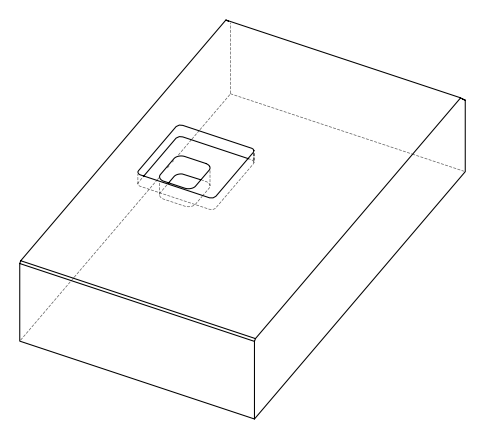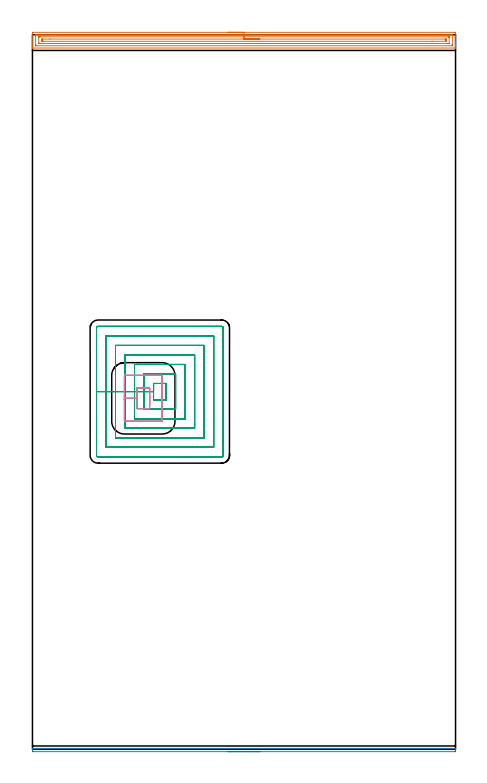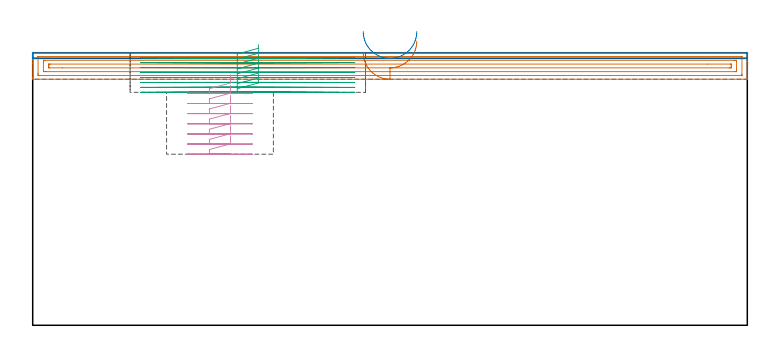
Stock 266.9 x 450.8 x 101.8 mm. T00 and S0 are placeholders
(PLAN: 4 operations, 2 tool changes, 35.4 min)
(1 AREA_MILL | FG_CHAMFER_SURFACE | UGT0205_001 | 8.75 min | 13077 mm3)
(2 AREA_MILL_1 | FG_CHAMFER_SURFACE_1 | UGT0205_001 | 2.28 min | 589 mm3)
(3 MILL_RECTANGULAR_POCKET | POCKET_RECTANGULAR_STRAIGHT | NXT0201_009 | Follow Part, ap 2, ae 75% | 21.41 min | 117176 mm3)
(4 MILL_RECTANGULAR_POCKET_1 | POCKET_RECTANGULAR_STRAIGHT_1 | UGT0201_008 | Follow Part, ap 4, ae 75% | 2.94 min | 40192 mm3)
(TOOL UGT0205_001 | Chamfer Mill 20 x 3 x 45 deg. | D20 FL50 Z2)
(TOOL NXT0201_009 | ENDMILL 8mm [2P460-0800-NA 1630] | D8 FL26 Z6)
(TOOL UGT0201_008 | End Mill 16 mm | D16 FL32 Z4)
(OP 1 AREA_MILL)
G17 G21 G94 G90
T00 M6
G54
G17 G0 G90 X123.45 Y452.3 S1061 M3
G43 Z111.8 H0
Z101.9
G94 G1 X123.488 Z101.028 F250.
X123.602 Z100.163
X123.791 Z99.312
X124.053 Z98.48
X124.387 Z97.674
X124.79 Z96.9
X125.258 Z96.164
X125.79 Z95.472
X126.379 Z94.829
X127.022 Z94.239
X127.714 Z93.708
X128.45 Z93.24
X129.224 Z92.837
X130.03 Z92.503
X130.862 Z92.241
X131.714 Z92.052
X132.578 Z91.938
X133.45 Z91.9
X266.267
X266.641 Y452.297 Z91.902
X266.89 Y452.292 Z91.906
X266.9 Y452.041 Z92.157
Y445.578 Z98.617
Y444.172 Z100.024
Y443.805 Z100.39
Y443.07 Z101.13
Y442.83 Z101.37
Y442.431 Z101.76
X266.891 Y442.403 Z101.788
X266.714 Y442.4 Z101.8
X0.185
X0.01 Y442.403 Z101.788
X0.007 Y442.43 Z101.761
X0. Y442.83 Z101.37
Y443.07 Z101.129
Y443.805 Z100.39
Y445.059 Z99.138
Y446.464 Z97.732
Y451.781 Z92.416
X0.002 Y452.042 Z92.155
X0.01 Y452.292 Z91.906
X0.261 Y452.299 Z91.899
X133.45 Y452.3 Z91.9
Y450.886 Z93.314
X264.702
X264.809 Y450.885 Z93.315
X264.862 Y450.882 Z93.318
X264.883 Y450.879 Z93.321
X264.89 Y450.869 Z93.331
X264.895 Y450.746 Z93.454
X264.899 Y450.478 Z93.722
X264.9 Y444.691 Z99.509
X264.898 Y444.275 Z99.925
X264.89 Y443.857 Z100.343
X264.884 Y443.82 Z100.38
X264.865 Y443.818 Z100.382
X264.81 Y443.816 Z100.384
X264.7 Y443.815 Z100.385
X264.479 Y443.814 Z100.386
X2.198
X2.091 Y443.815 Z100.385
X2.038 Y443.818 Z100.382
X2.018 Y443.821 Z100.379
X2.01 Y443.831 Z100.369
X2.005 Y443.954 Z100.246
X2.001 Y444.222 Z99.978
X2. Y450.009 Z94.191
X2.002 Y450.425 Z93.775
X2.01 Y450.843 Z93.357
X2.016 Y450.88 Z93.32
X2.035 Y450.882 Z93.318
X2.09 Y450.884 Z93.316
X2.2 Y450.886 Z93.314
X2.421
X133.45
Y449.472 Z94.728
X262.338 Y449.471 Z94.729
X262.69 Y449.469 Z94.731
X262.807 Y449.466 Z94.734
X262.89 Y449.463 Z94.737
X262.894 Y449.331 Z94.869
X262.898 Y449.123 Z95.077
X262.9 Y448.915 Z95.285
X262.899 Y445.37 Z98.83
X262.895 Y445.3 Z98.9
X262.89 Y445.246 Z98.954
X262.881 Y445.235 Z98.965
X262.865 Y445.234 Z98.966
X262.69 Y445.231 Z98.969
X262.147 Y445.229 Z98.971
X261.795 Y445.228 Z98.972
X4.562 Y445.229 Z98.971
X4.21 Y445.231 Z98.969
X4.093 Y445.234 Z98.966
X4.01 Y445.237 Z98.963
X4.006 Y445.369 Z98.831
X4.002 Y445.578 Z98.622
X4. Y445.785 Z98.415
X4.001 Y449.33 Z94.87
X4.005 Y449.4 Z94.8
X4.01 Y449.454 Z94.746
X4.019 Y449.465 Z94.735
X4.035 Y449.466 Z94.734
X4.21 Y449.469 Z94.731
X4.753 Y449.471 Z94.729
X5.105 Y449.472 Z94.728
X133.45
Y448.057 Z96.143
X260.187
X260.781 Y448.056 Z96.144
X260.843 Y448.054 Z96.146
X260.88 Y448.051 Z96.149
X260.89 Y448.013 Z96.187
X260.895 Y447.793 Z96.407
X260.9 Y447.351 Z96.849
X260.895 Y446.907 Z97.293
X260.89 Y446.687 Z97.513
X260.877 Y446.649 Z97.551
X260.822 Y446.646 Z97.554
X260.719 Y446.644 Z97.556
X252.091 Y446.643 Z97.557
X6.713
X6.119 Y446.644 Z97.556
X6.057 Y446.646 Z97.554
X6.02 Y446.649 Z97.551
X6.01 Y446.687 Z97.513
X6.005 Y446.907 Z97.293
X6. Y447.349 Z96.851
X6.005 Y447.793 Z96.407
X6.01 Y448.013 Z96.187
X6.023 Y448.051 Z96.149
X6.078 Y448.054 Z96.146
X6.18 Y448.056 Z96.144
X11.023 Y448.057 Z96.143
X133.45
X134.322 Z96.181
X135.186 Z96.295
X136.038 Z96.483
X136.87 Z96.746
X137.676 Z97.08
X138.45 Z97.482
X139.186 Z97.951
X139.878 Z98.482
X140.521 Z99.072
X141.11 Z99.715
X141.642 Z100.407
X142.11 Z101.143
X142.513 Z101.916
X142.847 Z102.722
X143.109 Z103.554
X143.298 Z104.406
X143.412 Z105.271
X143.45 Z106.143
G0 Z111.8
M5
M2
(OP 2 AREA_MILL_1)
G17 G21 G94 G90
T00 M6
G54
G17 G0 G90 X143.45 Y-1.5 S1061 M3
G43 Z111.8 H0
Z109.7
G94 G1 X143.412 Z108.828 F250.
X143.298 Z107.963
X143.109 Z107.112
X142.847 Z106.28
X142.513 Z105.474
X142.11 Z104.7
X141.642 Z103.964
X141.11 Z103.272
X140.521 Z102.629
X139.878 Z102.04
X139.186 Z101.508
X138.45 Z101.04
X137.676 Z100.637
X136.87 Z100.303
X136.038 Z100.041
X135.186 Z99.852
X134.322 Z99.738
X133.45 Z99.7
X0.488 Y-1.499 Z99.701
X0.185 Y-1.496 Z99.704
X0.002 Y-1.491 Z99.705
X0. Y-1.266 Z99.931
Y-0.896 Z100.299
Y-0.156 Z101.044
Y0.099 Z101.299
X0.007 Y0.537 Z101.729
X0.01 Y0.597 Z101.788
X0.185 Y0.6 Z101.8
X266.715
X266.89 Y0.597 Z101.788
X266.893 Y0.537 Z101.729
X266.9 Y0.099 Z101.299
Y-0.156 Z101.044
Y-0.896 Z100.299
Y-1.266 Z99.931
X266.898 Y-1.491 Z99.705
X266.715 Y-1.496 Z99.704
X266.412 Y-1.5 Z99.7
X133.45
X132.578 Z99.738
X131.713 Z99.852
X130.862 Z100.041
X130.03 Z100.303
X129.224 Z100.637
X128.45 Z101.04
X127.714 Z101.508
X127.022 Z102.04
X126.379 Z102.629
X125.79 Z103.272
X125.258 Z103.964
X124.79 Z104.7
X124.387 Z105.474
X124.053 Z106.28
X123.791 Z107.112
X123.602 Z107.963
X123.488 Z108.828
X123.45 Z109.7
G0 Z111.8
M5
M2
(OP 3 MILL_RECTANGULAR_POCKET)
G17 G21 G94 G90
T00 M6
G54
G17 G0 G90 X84.3 Y225.75 S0 M3
G43 Z111.8 H1
Z104.8
G94 G1 Y230.8 Z103.447 F250.
X76.4 Z101.33
Y225.65 Z99.95
Y220.5 F500.
X84.3
Y230.8
X76.4
Y225.65
X70.4
Y214.5
X90.3
Y236.8
X70.4
Y225.65
X64.4
Y208.5
X96.3
Y242.8
X64.4
Y225.65
X58.4
Y202.5
X102.3
Y248.8
X58.4
Y225.65
X52.4
Y196.5
X108.3
Y254.8
X52.4
Y225.65
X46.4
Y190.5
X114.3
Y260.8
X46.4
Y225.65
X40.4
Y185.4
G3 X41.3 Y184.5 R0.9
G1 X119.4
G3 X120.3 Y185.4 R0.9
G1 Y265.9
G3 X119.4 Y266.8 R0.9
G1 X41.3
G3 X40.4 Y265.9 R0.9
G1 Y225.65
Y224.65
G0 X84.3 Y225.75 Z102.95
G1 Y230.8 Z101.597 F250.
X76.4 Z99.48
Y225.65 Z98.1
Y220.5 F500.
X84.3
Y230.8
X76.4
Y225.65
X70.4
Y214.5
X90.3
Y236.8
X70.4
Y225.65
X64.4
Y208.5
X96.3
Y242.8
X64.4
Y225.65
X58.4
Y202.5
X102.3
Y248.8
X58.4
Y225.65
X52.4
Y196.5
X108.3
Y254.8
X52.4
Y225.65
X46.4
Y190.5
X114.3
Y260.8
X46.4
Y225.65
X40.4
Y185.4
G3 X41.3 Y184.5 R0.9
G1 X119.4
G3 X120.3 Y185.4 R0.9
G1 Y265.9
G3 X119.4 Y266.8 R0.9
G1 X41.3
G3 X40.4 Y265.9 R0.9
G1 Y225.65
Y224.65
G0 X84.3 Y225.75 Z101.1
G1 Y230.8 Z99.747 F250.
X76.4 Z97.63
Y225.65 Z96.25
Y220.5 F500.
X84.3
Y230.8
X76.4
Y225.65
X70.4
Y214.5
X90.3
Y236.8
X70.4
Y225.65
X64.4
Y208.5
X96.3
Y242.8
X64.4
Y225.65
X58.4
Y202.5
X102.3
Y248.8
X58.4
Y225.65
X52.4
Y196.5
X108.3
Y254.8
X52.4
Y225.65
X46.4
Y190.5
X114.3
Y260.8
X46.4
Y225.65
X40.4
Y185.4
G3 X41.3 Y184.5 R0.9
G1 X119.4
G3 X120.3 Y185.4 R0.9
G1 Y265.9
G3 X119.4 Y266.8 R0.9
G1 X41.3
G3 X40.4 Y265.9 R0.9
G1 Y225.65
Y224.65
G0 X84.3 Y225.75 Z99.25
G1 Y230.8 Z97.897 F250.
X76.4 Z95.78
Y225.65 Z94.4
Y220.5 F500.
X84.3
Y230.8
X76.4
Y225.65
X70.4
Y214.5
X90.3
Y236.8
X70.4
Y225.65
X64.4
Y208.5
X96.3
Y242.8
X64.4
Y225.65
X58.4
Y202.5
X102.3
Y248.8
X58.4
Y225.65
X52.4
Y196.5
X108.3
Y254.8
X52.4
Y225.65
X46.4
Y190.5
X114.3
Y260.8
X46.4
Y225.65
X40.4
Y185.4
G3 X41.3 Y184.5 R0.9
G1 X119.4
G3 X120.3 Y185.4 R0.9
G1 Y265.9
G3 X119.4 Y266.8 R0.9
G1 X41.3
G3 X40.4 Y265.9 R0.9
G1 Y225.65
Y224.65
G0 X84.3 Y225.75 Z97.4
G1 Y230.8 Z96.047 F250.
X76.4 Z93.93
Y225.65 Z92.55
Y220.5 F500.
X84.3
Y230.8
X76.4
Y225.65
X70.4
Y214.5
X90.3
Y236.8
X70.4
Y225.65
X64.4
Y208.5
X96.3
Y242.8
X64.4
Y225.65
X58.4
Y202.5
X102.3
Y248.8
X58.4
Y225.65
X52.4
Y196.5
X108.3
Y254.8
X52.4
Y225.65
X46.4
Y190.5
X114.3
Y260.8
X46.4
Y225.65
X40.4
Y185.4
G3 X41.3 Y184.5 R0.9
G1 X119.4
G3 X120.3 Y185.4 R0.9
G1 Y265.9
G3 X119.4 Y266.8 R0.9
G1 X41.3
G3 X40.4 Y265.9 R0.9
G1 Y225.65
Y224.65
G0 X84.3 Y225.75 Z95.55
G1 Y230.8 Z94.197 F250.
X76.4 Z92.08
Y225.65 Z90.7
Y220.5 F500.
X84.3
Y230.8
X76.4
Y225.65
X70.4
Y214.5
X90.3
Y236.8
X70.4
Y225.65
X64.4
Y208.5
X96.3
Y242.8
X64.4
Y225.65
X58.4
Y202.5
X102.3
Y248.8
X58.4
Y225.65
X52.4
Y196.5
X108.3
Y254.8
X52.4
Y225.65
X46.4
Y190.5
X114.3
Y260.8
X46.4
Y225.65
X40.4
Y185.4
G3 X41.3 Y184.5 R0.9
G1 X119.4
G3 X120.3 Y185.4 R0.9
G1 Y265.9
G3 X119.4 Y266.8 R0.9
G1 X41.3
G3 X40.4 Y265.9 R0.9
G1 Y225.65
Y224.65
G0 X84.3 Y225.75 Z93.7
G1 Y230.8 Z92.347 F250.
X76.4 Z90.23
Y225.65 Z88.85
Y220.5 F500.
X84.3
Y230.8
X76.4
Y225.65
X70.4
Y214.5
X90.3
Y236.8
X70.4
Y225.65
X64.4
Y208.5
X96.3
Y242.8
X64.4
Y225.65
X58.4
Y202.5
X102.3
Y248.8
X58.4
Y225.65
X52.4
Y196.5
X108.3
Y254.8
X52.4
Y225.65
X46.4
Y190.5
X114.3
Y260.8
X46.4
Y225.65
X40.4
Y185.4
G3 X41.3 Y184.5 R0.9
G1 X119.4
G3 X120.3 Y185.4 R0.9
G1 Y265.9
G3 X119.4 Y266.8 R0.9
G1 X41.3
G3 X40.4 Y265.9 R0.9
G1 Y225.65
Y224.65
G0 X84.3 Y225.75 Z91.85
G1 Y230.8 Z90.497 F250.
X76.4 Z88.38
Y225.65 Z87.
Y220.5 F500.
X84.3
Y230.8
X76.4
Y225.65
X70.4
Y214.5
X90.3
Y236.8
X70.4
Y225.65
X64.4
Y208.5
X96.3
Y242.8
X64.4
Y225.65
X58.4
Y202.5
X102.3
Y248.8
X58.4
Y225.65
X52.4
Y196.5
X108.3
Y254.8
X52.4
Y225.65
X46.4
Y190.5
X114.3
Y260.8
X46.4
Y225.65
X40.4
Y185.4
G3 X41.3 Y184.5 R0.9
G1 X119.4
G3 X120.3 Y185.4 R0.9
G1 Y265.9
G3 X119.4 Y266.8 R0.9
G1 X41.3
G3 X40.4 Y265.9 R0.9
G1 Y225.65
Y224.65
G0 Z111.8
M5
M2
(OP 4 MILL_RECTANGULAR_POCKET_1)
G17 G21 G94 G90
T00 M6
G54
G17 G0 G90 X73.9 Y216.959 S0 M3
G43 Z111.8 H0
Z93.43
G94 G1 Y227.9 Z90.498 F250.
X66. Z88.382
Y221.4 Z86.64
Y214.9 F500.
X73.9
Y227.9
X66.
Y221.4
X58.
Y207.
X58.005 Y206.945
X58.045 Y206.905
X58.1 Y206.9
X81.8
X81.855 Y206.905
X81.895 Y206.945
X81.9 Y207.
Y235.8
X81.895 Y235.855
X81.855 Y235.895
X81.8 Y235.9
X58.1
X58.045 Y235.895
X58.005 Y235.855
X58. Y235.8
Y221.4
Y220.4
G0 X73.9 Y216.959 Z89.64
G1 Y227.9 Z86.708 F250.
X66. Z84.592
Y221.4 Z82.85
Y214.9 F500.
X73.9
Y227.9
X66.
Y221.4
X58.
Y207.
X58.005 Y206.945
X58.045 Y206.905
X58.1 Y206.9
X81.8
X81.855 Y206.905
X81.895 Y206.945
X81.9 Y207.
Y235.8
X81.895 Y235.855
X81.855 Y235.895
X81.8 Y235.9
X58.1
X58.045 Y235.895
X58.005 Y235.855
X58. Y235.8
Y221.4
Y220.4
G0 X73.9 Y216.959 Z85.85
G1 Y227.9 Z82.918 F250.
X66. Z80.802
Y221.4 Z79.06
Y214.9 F500.
X73.9
Y227.9
X66.
Y221.4
X58.
Y207.
X58.005 Y206.945
X58.045 Y206.905
X58.1 Y206.9
X81.8
X81.855 Y206.905
X81.895 Y206.945
X81.9 Y207.
Y235.8
X81.895 Y235.855
X81.855 Y235.895
X81.8 Y235.9
X58.1
X58.045 Y235.895
X58.005 Y235.855
X58. Y235.8
Y221.4
Y220.4
G0 X73.9 Y216.959 Z82.06
G1 Y227.9 Z79.128 F250.
X66. Z77.012
Y221.4 Z75.27
Y214.9 F500.
X73.9
Y227.9
X66.
Y221.4
X58.
Y207.
X58.005 Y206.945
X58.045 Y206.905
X58.1 Y206.9
X81.8
X81.855 Y206.905
X81.895 Y206.945
X81.9 Y207.
Y235.8
X81.895 Y235.855
X81.855 Y235.895
X81.8 Y235.9
X58.1
X58.045 Y235.895
X58.005 Y235.855
X58. Y235.8
Y221.4
Y220.4
G0 X73.9 Y216.959 Z78.27
G1 Y227.9 Z75.338 F250.
X66. Z73.222
Y221.4 Z71.48
Y214.9 F500.
X73.9
Y227.9
X66.
Y221.4
X58.
Y207.
X58.005 Y206.945
X58.045 Y206.905
X58.1 Y206.9
X81.8
X81.855 Y206.905
X81.895 Y206.945
X81.9 Y207.
Y235.8
X81.895 Y235.855
X81.855 Y235.895
X81.8 Y235.9
X58.1
X58.045 Y235.895
X58.005 Y235.855
X58. Y235.8
Y221.4
Y220.4
G0 X73.9 Y216.959 Z74.48
G1 Y227.9 Z71.548 F250.
X66. Z69.432
Y221.4 Z67.69
Y214.9 F500.
X73.9
Y227.9
X66.
Y221.4
X58.
Y207.
X58.005 Y206.945
X58.045 Y206.905
X58.1 Y206.9
X81.8
X81.855 Y206.905
X81.895 Y206.945
X81.9 Y207.
Y235.8
X81.895 Y235.855
X81.855 Y235.895
X81.8 Y235.9
X58.1
X58.045 Y235.895
X58.005 Y235.855
X58. Y235.8
Y221.4
Y220.4
G0 X73.9 Y216.959 Z70.69
G1 Y227.9 Z67.758 F250.
X66. Z65.642
Y221.4 Z63.9
Y214.9 F500.
X73.9
Y227.9
X66.
Y221.4
X58.
Y207.
X58.005 Y206.945
X58.045 Y206.905
X58.1 Y206.9
X81.8
X81.855 Y206.905
X81.895 Y206.945
X81.9 Y207.
Y235.8
X81.895 Y235.855
X81.855 Y235.895
X81.8 Y235.9
X58.1
X58.045 Y235.895
X58.005 Y235.855
X58. Y235.8
Y221.4
Y220.4
G0 Z111.8
M5
M2
